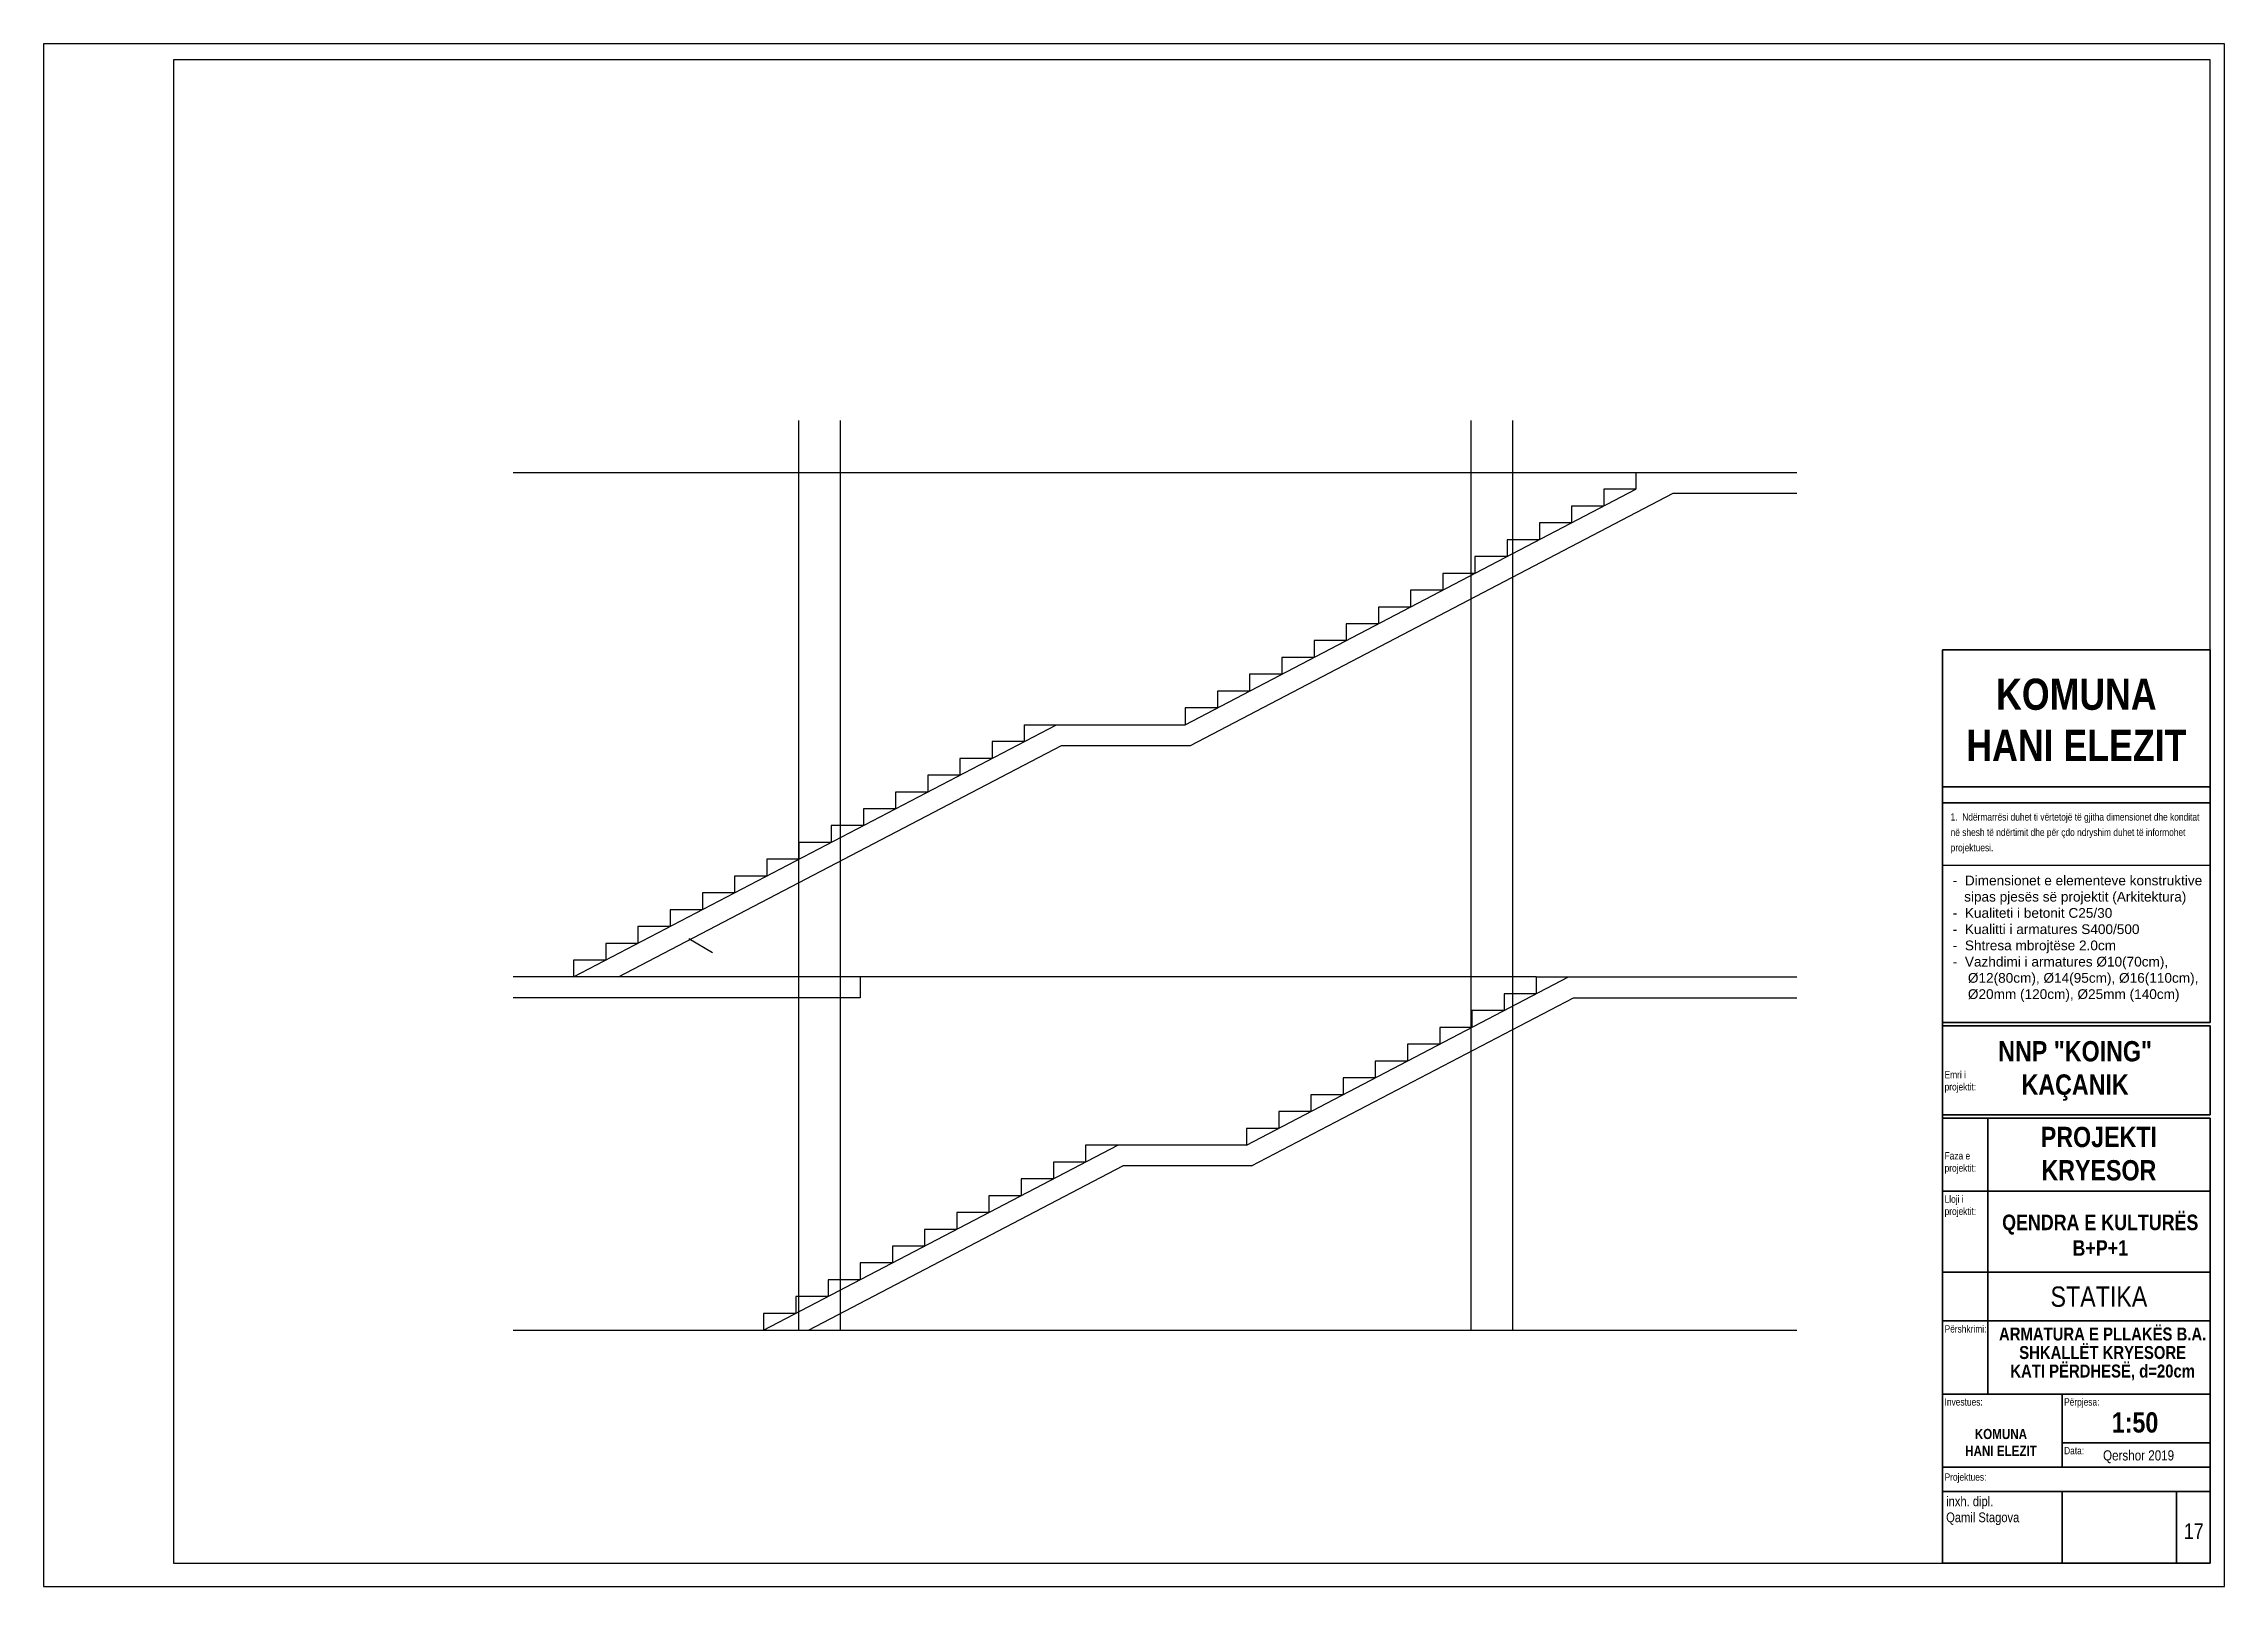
# Model space of a CAD drawing. Header units: inches. Extents: x 1561 to 3661, y 2212 to 3697.
import ezdxf

# ---------------------------------------------------------------- set-up
doc = ezdxf.new("R2010")
doc.units = ezdxf.units.IN
doc.layers.add('0_Pen_No__1', color=7, linetype='Continuous', lineweight=35)
doc.layers.add('TEKSTI_Pen_No__201', color=7, linetype='Continuous', lineweight=18)
doc.styles.add('GENERATED_STYLE_1', font='ARIAL.TTF')
doc.styles.add('GENERATED_STYLE_3', font='ARIALN.TTF')
doc.styles.add('GENERATED_STYLE_4', font='ARIALNB.TTF')

msp = doc.modelspace()

# ---------------------------------------------------------------- linework, layer by layer
for p, q in [((3661.2, 3697.4), (1561.2, 3697.4)), ((1561.2, 3697.4), (1561.2, 2212.4)), ((3661.2, 2212.4), (3661.2, 3697.4)), ((3647.5, 3681.8), (1686.2, 3681.8)), ((1686.2, 3681.8), (1686.2, 2234.9)), ((3647.5, 3113.9), (3647.5, 3681.8)), ((2288.6, 2459), (2288.6, 3334.7)), ((2328.6, 2459), (2328.6, 3334.7)), ((2935.6, 3334.7), (2935.6, 2459)), ((2975.6, 3334.7), (2975.6, 2459)), ((2013.4, 3284.7), (3249.6, 3284.7)), ((3094.6, 3284.7), (3094.6, 3268.5)), ((2660.6, 3041.8), (3094.6, 3268.5)), ((2665.5, 3021.8), (3130.5, 3264.7)), ((3094.6, 3268.5), (3063.6, 3268.5)), ((3063.6, 3268.5), (3063.6, 3252.3)), ((3130.5, 3264.7), (3249.6, 3264.7)), ((3032.6, 3236.1), (3001.6, 3236.1)), ((3001.6, 3236.1), (3001.6, 3219.9)), ((3063.6, 3252.3), (3032.6, 3252.3)), ((3032.6, 3252.3), (3032.6, 3236.1)), ((3001.6, 3219.9), (2970.6, 3219.9)), ((2970.6, 3219.9), (2970.6, 3203.7)), ((2970.6, 3203.7), (2939.6, 3203.7)), ((2939.6, 3203.7), (2939.6, 3187.5)), ((2908.6, 3171.3), (2877.6, 3171.3)), ((2877.6, 3171.3), (2877.6, 3155.1)), ((2939.6, 3187.5), (2908.6, 3187.5)), ((2908.6, 3187.5), (2908.6, 3171.3)), ((2877.6, 3155.1), (2846.6, 3155.1)), ((2846.6, 3155.1), (2846.6, 3138.9)), ((2846.6, 3138.9), (2815.6, 3138.9)), ((2815.6, 3138.9), (2815.6, 3122.8)), ((2815.6, 3122.8), (2784.6, 3122.8)), ((2784.6, 3122.8), (2784.6, 3106.6)), ((2753.6, 3090.4), (2722.6, 3090.4)), ((2722.6, 3090.4), (2722.6, 3074.2)), ((2784.6, 3106.6), (2753.6, 3106.6)), ((2753.6, 3106.6), (2753.6, 3090.4)), ((2722.6, 3074.2), (2691.6, 3074.2)), ((2691.6, 3074.2), (2691.6, 3058)), ((2691.6, 3058), (2660.6, 3058)), ((2660.6, 3058), (2660.6, 3041.8)), ((2071.6, 2799), (2536.6, 3041.8)), ((2505.6, 3025.6), (2474.6, 3025.6)), ((2474.6, 3025.6), (2474.6, 3009.4)), ((2505.6, 3041.8), (2505.6, 3025.6)), ((2505.6, 3041.8), (2660.6, 3041.8)), ((2114.8, 2799), (2541.5, 3021.8)), ((2474.6, 3009.4), (2443.6, 3009.4)), ((2443.6, 3009.4), (2443.6, 2993.2)), ((2541.5, 3021.8), (2665.5, 3021.8)), ((2443.6, 2993.2), (2412.6, 2993.2)), ((2412.6, 2993.2), (2412.6, 2977)), ((2412.6, 2977), (2381.6, 2977)), ((2381.6, 2977), (2381.6, 2960.9)), ((2350.6, 2944.7), (2319.6, 2944.7)), ((2319.6, 2944.7), (2319.6, 2928.5)), ((2381.6, 2960.9), (2350.6, 2960.9)), ((2350.6, 2960.9), (2350.6, 2944.7)), ((2319.6, 2928.5), (2288.6, 2928.5)), ((2288.6, 2928.5), (2288.6, 2912.3)), ((2288.6, 2912.3), (2257.6, 2912.3)), ((2257.6, 2912.3), (2257.6, 2896.1)), ((3389.8, 2906.6), (3647.5, 2906.6)), ((2226.6, 2879.9), (2195.6, 2879.9)), ((2195.6, 2879.9), (2195.6, 2863.7)), ((2257.6, 2896.1), (2226.6, 2896.1)), ((2226.6, 2896.1), (2226.6, 2879.9)), ((2195.6, 2863.7), (2164.6, 2863.7)), ((2164.6, 2863.7), (2164.6, 2847.5)), ((2164.6, 2847.5), (2133.6, 2847.5)), ((2133.6, 2847.5), (2133.6, 2831.3)), ((2182.5, 2836), (2205.5, 2822.6)), ((2102.6, 2815.1), (2071.6, 2815.1)), ((2071.6, 2815.1), (2071.6, 2799)), ((2133.6, 2831.3), (2102.6, 2831.3)), ((2102.6, 2831.3), (2102.6, 2815.1)), ((2998.6, 2799), (2013.4, 2799)), ((2347.6, 2799), (2347.6, 2779)), ((2719.6, 2637.1), (3029.6, 2799)), ((2998.6, 2799), (3249.6, 2799)), ((2998.6, 2799), (2998.6, 2782.8)), ((2347.6, 2779), (2013.4, 2779)), ((2724.5, 2617.1), (3034.5, 2779)), ((2998.6, 2782.8), (2967.6, 2782.8)), ((2967.6, 2782.8), (2967.6, 2766.6)), ((3034.5, 2779), (3249.6, 2779)), ((2967.6, 2766.6), (2936.6, 2766.6)), ((2936.6, 2766.6), (2936.6, 2750.4)), ((2905.6, 2734.2), (2874.6, 2734.2)), ((2874.6, 2734.2), (2874.6, 2718)), ((2936.6, 2750.4), (2905.6, 2750.4)), ((2905.6, 2750.4), (2905.6, 2734.2)), ((2874.6, 2718), (2843.6, 2718)), ((2843.6, 2718), (2843.6, 2701.8)), ((2843.6, 2701.8), (2812.6, 2701.8)), ((2812.6, 2701.8), (2812.6, 2685.6)), ((2781.6, 2669.4), (2750.6, 2669.4)), ((2750.6, 2669.4), (2750.6, 2653.2)), ((2812.6, 2685.6), (2781.6, 2685.6)), ((2781.6, 2685.6), (2781.6, 2669.4)), ((2750.6, 2653.2), (2719.6, 2653.2)), ((2719.6, 2653.2), (2719.6, 2637.1)), ((2254.6, 2459), (2595.6, 2637.1)), ((2719.6, 2637.1), (2564.6, 2637.1)), ((2564.6, 2637.1), (2564.6, 2620.9)), ((2297.8, 2459), (2600.5, 2617.1)), ((2533.6, 2604.7), (2502.6, 2604.7)), ((2502.6, 2604.7), (2502.6, 2588.5)), ((2564.6, 2620.9), (2533.6, 2620.9)), ((2533.6, 2620.9), (2533.6, 2604.7)), ((2724.5, 2617.1), (2600.5, 2617.1)), ((2502.6, 2588.5), (2471.6, 2588.5)), ((2471.6, 2588.5), (2471.6, 2572.3)), ((2471.6, 2572.3), (2440.6, 2572.3)), ((2440.6, 2572.3), (2440.6, 2556.1)), ((2440.6, 2556.1), (2409.6, 2556.1)), ((2409.6, 2556.1), (2409.6, 2539.9)), ((2378.6, 2523.7), (2347.6, 2523.7)), ((2347.6, 2523.7), (2347.6, 2507.5)), ((2409.6, 2539.9), (2378.6, 2539.9)), ((2378.6, 2539.9), (2378.6, 2523.7)), ((2347.6, 2507.5), (2316.6, 2507.5)), ((2316.6, 2507.5), (2316.6, 2491.3)), ((2316.6, 2491.3), (2285.6, 2491.3)), ((2285.6, 2491.3), (2285.6, 2475.2)), ((2013.4, 2459), (3249.6, 2459)), ((2285.6, 2475.2), (2254.6, 2475.2)), ((2254.6, 2475.2), (2254.6, 2459)), ((1686.2, 2234.9), (3389.8, 2234.9)), ((1561.2, 2212.4), (3661.2, 2212.4))]:
    msp.add_line(p, q)
msp.add_circle((2075.9, 2799.2), 0.233)
at = {"layer": '0_Pen_No__1', "linetype": 'Continuous'}
for p, q in [((3389.8, 2755.3), (3389.8, 3113.9)), ((3389.8, 3113.9), (3647.5, 3113.9)), ((3647.5, 3113.9), (3647.5, 2755.3)), ((3389.8, 2982.2), (3647.5, 2982.2)), ((3389.8, 2966.6), (3647.5, 2966.6)), ((3389.8, 2234.9), (3389.8, 2783)), ((3389.8, 2755.3), (3647.5, 2755.3)), ((3389.8, 2752.1), (3647.5, 2752.1)), ((3647.5, 2752.1), (3647.5, 2666.3)), ((3389.8, 2666.3), (3647.5, 2666.3)), ((3389.8, 2663.2), (3647.5, 2663.2)), ((3389.8, 2663.2), (3647.5, 2663.2)), ((3433.4, 2397.6), (3433.4, 2663.2)), ((3647.5, 2663.2), (3647.5, 2234.9)), ((3389.8, 2592.9), (3647.5, 2592.9)), ((3389.8, 2514.8), (3647.5, 2514.8)), ((3389.8, 2467.9), (3647.5, 2467.9)), ((3389.8, 2397.6), (3647.5, 2397.6)), ((3504.9, 2327.3), (3504.9, 2397.6)), ((3504.9, 2350.7), (3647.5, 2350.7)), ((3389.8, 2327.3), (3647.5, 2327.3)), ((3389.8, 2303.8), (3647.5, 2303.8)), ((3504.9, 2303.8), (3504.9, 2234.9)), ((3615, 2234.9), (3615, 2303.8)), ((3389.8, 2234.9), (3647.5, 2234.9))]:
    msp.add_line(p, q, dxfattribs=at)

# ---------------------------------------------------------------- texts
for s, insert, char_height, width, attachment_point, line_spacing_factor, style in [('\\A1;KOMUNA HANI ELEZIT', (3518.7, 3086.2), 30, 214.051, 2, 0.984903, 'GENERATED_STYLE_4'), ('\\A1;1.  Ndërmarrësi duhet ti vërtetojë të gjitha dimensionet dhe konditat në shesh të ndërtimit dhe për çdo ndryshim duhet të informohet projektuesi. ', (3397.6, 2956.6), 7.0313, 245.916, 1, 1.261061, 'GENERATED_STYLE_3'), ('\\A1;NNP "KOING"\\PKAÇANIK', (3517.5, 2737.3), 19.531, 214.051, 2, 0.984903, 'GENERATED_STYLE_4'), ('\\A1;Emri i\\Pprojektit:', (3391.8, 2708.5), 7.03, 67.539, 1, 0.996607, 'GENERATED_STYLE_3'), ('\\A1;PROJEKTI KRYESOR', (3540.4, 2654.8), 19.531, 214.051, 2, 0.984903, 'GENERATED_STYLE_4'), ('\\A1;Faza e \\Pprojektit:', (3391.8, 2630.4), 7.031, 67.539, 1, 0.996607, 'GENERATED_STYLE_3'), ('\\A1;Lloji i \\Pprojektit:', (3391.8, 2588.7), 7.031, 67.539, 1, 0.996607, 'GENERATED_STYLE_3'), ('\\A1;QENDRA E KULTURËS\\PB+P+1', (3541.7, 2570.3), 15, 214.051, 2, 0.984903, 'GENERATED_STYLE_4'), ('\\A1;ARMATURA E PLLAKËS B.A.\\PSHKALLËT KRYESORE\\PKATI PËRDHESË, d=20cm', (3544, 2461.6), 12.5, 236.62, 2, 0.8554, 'GENERATED_STYLE_4'), ('\\A1;inxh. dipl. \\PQamil Stagova', (3393.3, 2299), 9.375, 167.016, 1, 0.98645, 'GENERATED_STYLE_3')]:
    msp.add_mtext(s, dxfattribs=dict(at, insert=insert, char_height=char_height, width=width, attachment_point=attachment_point, line_spacing_factor=line_spacing_factor, style=style))
for s, insert, char_height, attachment_point, style in [('\\A1;STATIKA', (3540.4, 2501.1), 19.531, 2, 'GENERATED_STYLE_3'), ('\\A1;Përshkrimi:', (3391.8, 2463.8), 7.031, 1, 'GENERATED_STYLE_3'), ('\\A1;Investues:', (3391.8, 2393.5), 7.031, 1, 'GENERATED_STYLE_3'), ('\\A1;Përpjesa:', (3506.9, 2393.5), 7.031, 1, 'GENERATED_STYLE_3'), ('\\A1;1:50', (3575.2, 2380), 19.53, 2, 'GENERATED_STYLE_4'), ('\\A1;\\pi-24.727;KOMUNA \\P\\pi-33.963;HANI ELEZIT', (3445.6, 2364), 9.766, 1, 'GENERATED_STYLE_4'), ('\\A1;Data: ', (3506.9, 2346.6), 7.03, 1, 'GENERATED_STYLE_3'), ('\\A1;Qershor 2019', (3578.6, 2343.4), 9.766, 2, 'GENERATED_STYLE_3'), ('\\A1;Projektues: ', (3391.8, 2321.2), 7.031, 1, 'GENERATED_STYLE_3'), ('\\A1;17', (3631.7, 2273), 15, 2, 'GENERATED_STYLE_3')]:
    msp.add_mtext(s, dxfattribs=dict(at, insert=insert, char_height=char_height, attachment_point=attachment_point, style=style))
at = {"layer": 'TEKSTI_Pen_No__201', "linetype": 'Continuous', "insert": (3399.7, 2896.6), "char_height": 9.375, "attachment_point": 1, "style": 'GENERATED_STYLE_1'}
msp.add_mtext('-  Dimensionet e elementeve konstruktive\\P   sipas pjesës së projektit (Arkitektura)\\P-  Kualiteti i betonit C25/30\\P-  Kualitti i armatures S400/500\\P-  Shtresa mbrojtëse 2.0cm\\P-  Vazhdimi i armatures Ø10(70cm), \\P    Ø12(80cm), Ø14(95cm), Ø16(110cm),\\P    Ø20mm (120cm), Ø25mm (140cm)    ', dxfattribs=at)

doc.saveas('drawing.dxf')
